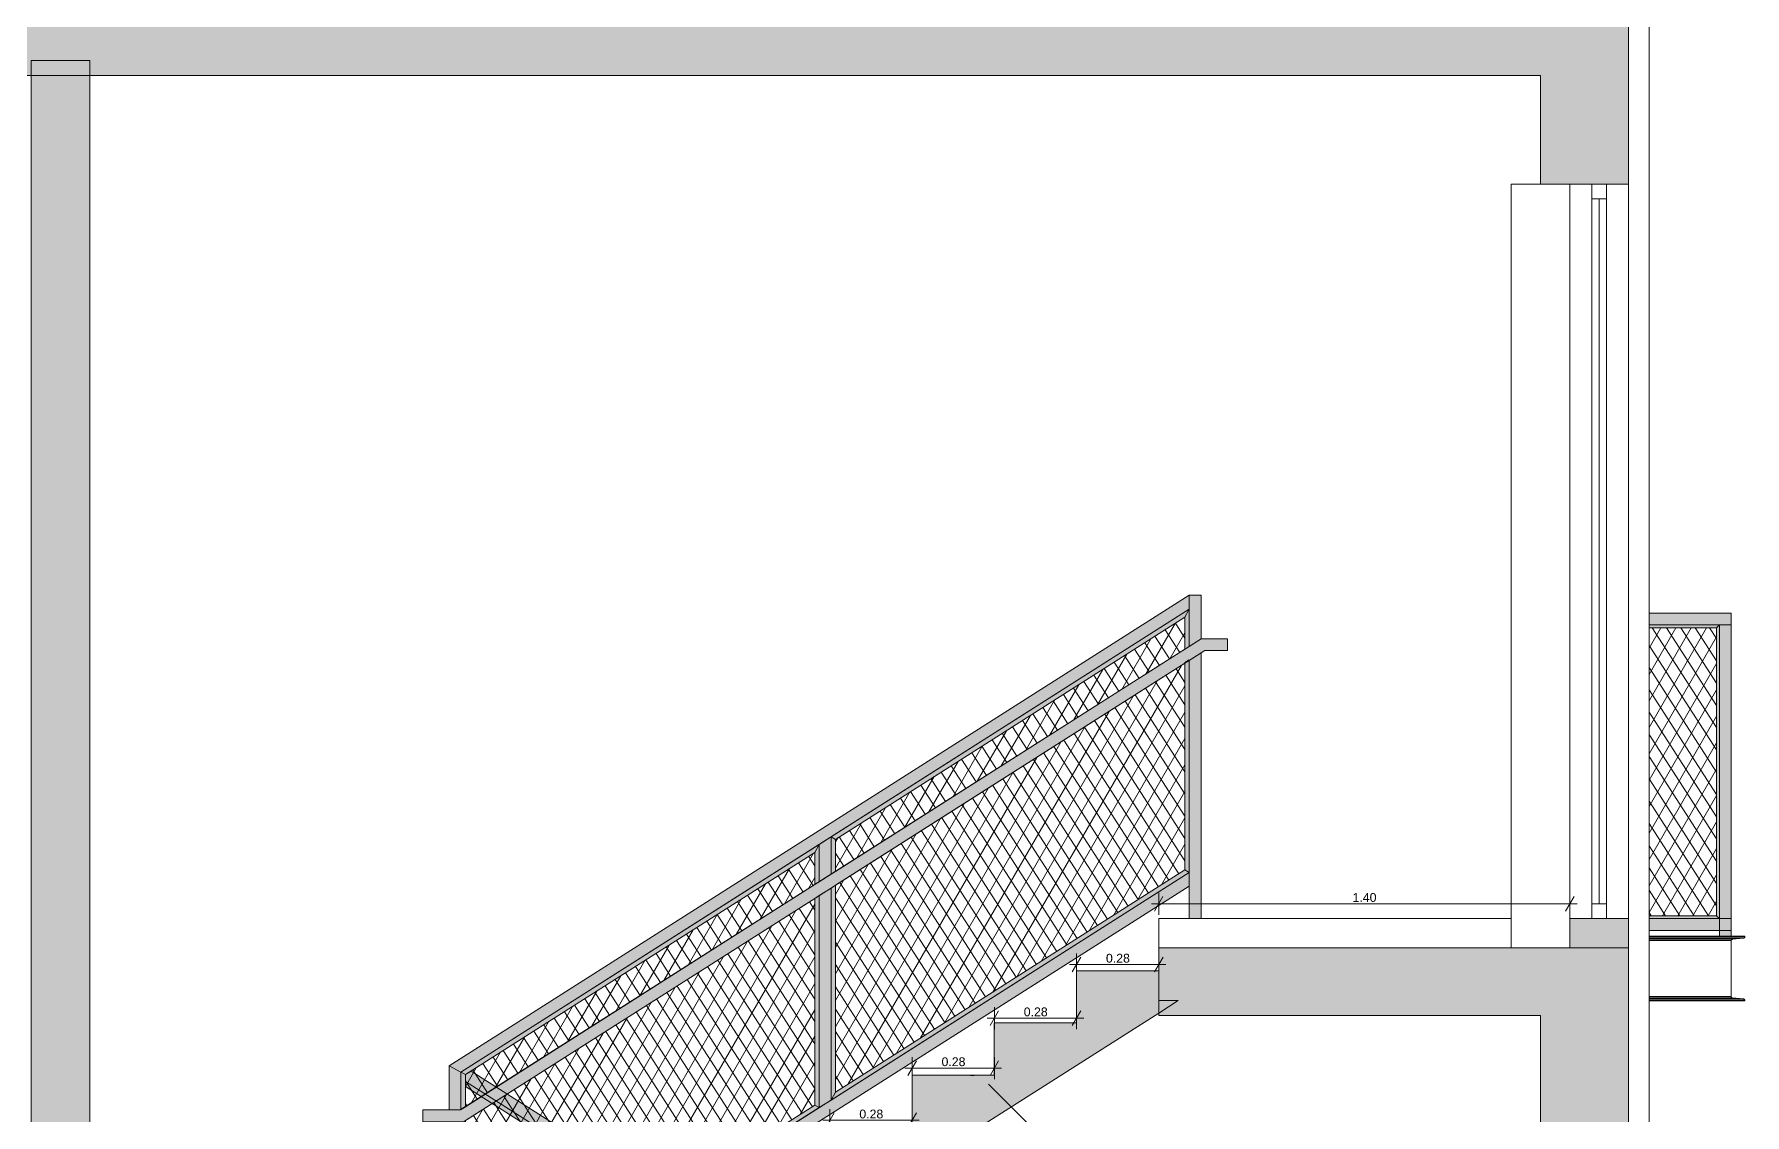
# Model space of a CAD drawing. Header units: millimetres. Extents: x 475616349 to 476941521, y 4620115302 to 4621446928.
# Drawn here: x 476694278 to 476700104, y 4620578802 to 4620582480 of the extents above; entities that cross this region are included whole.
import ezdxf

# ---------------------------------------------------------------- set-up
doc = ezdxf.new("R2010")
doc.units = ezdxf.units.MM
doc.header["$MEASUREMENT"] = 0
for name, color, linetype, lineweight in [('2D Drafting - General_Pen_No__250_Pen_No__7', 7, 'Continuous', 0), ('2D Drafting - General_Pen_No__250_Pen_No__7_Pen_No__250', 7, 'Continuous', 0), ('2D Drafting - General_Pen_No__250_Pen_No__7_Pen_No__7', 7, 'Continuous', 0), ('gegmebi_Pen_No__7_Pen_No__250', 7, 'Continuous', 0), ('gegmebi_Pen_No__7_Pen_No__7', 7, 'Continuous', 0), ('gegmebi_Pen_No__7_Pen_No__7_Pen_No__5', 5, 'Continuous', 0), ('kar-panjara_Pen_No__7_Pen_No__250', 7, 'Continuous', 0), ('New_2D Drafting - General_Pen_No__1', 1, 'Continuous', 0), ('New_2D Drafting - General_Pen_No__250_Pen_No__250', 7, 'Continuous', 0), ('New_2D Drafting - General_Pen_No__30_Pen_No__9_Pen_No__9_Pen_No__255', 255, 'Continuous', 0), ('New_2D Drafting - General_Pen_No__30_Pen_No__9_Pen_No__9_Pen_No__7', 7, 'Continuous', 0), ('New_2D Drafting - General_Pen_No__4', 7, 'Continuous', 0), ('New_2D Drafting - General_Pen_No__7', 7, 'Continuous', 0), ('New_Doors_Pen_No__7_Pen_No__7_Pen_No__5', 5, 'Continuous', 0), ('New_reg_nak_Pen_No__7', 7, 'Continuous', 0), ('Structural - Bearing_Pen_No__7', 7, 'Continuous', 0), ('zoma_Pen_No__142', 142, 'Continuous', 0)]:
    doc.layers.add(name, color=color, linetype=linetype, lineweight=lineweight)
doc.layers.add('zoma', color=7, linetype='Continuous')
doc.styles.add('GENERATED_STYLE_2', font='arial.ttf')
doc.dimstyles.new('GENERATED_STYLE__7', dxfattribs={"dimtxt": 30.000001, "dimasz": 38, "dimexe": 0.18, "dimexo": 3, "dimgap": 0.09, "dimtad": 1, "dimtih": 1, "dimtoh": 1, "dimlfac": 0.001, "dimzin": 0, "dimdsep": 46, "dimtxsty": 'GENERATED_STYLE_2', "dimblk": 'ARROWHEAD_2', "dimblk1": 'ARROWHEAD_2', "dimblk2": 'ARROWHEAD_2', "dimcen": 0.09, "dimclrd": 142, "dimclre": 142, "dimclrt": 142, "dimadec": 0, "dimazin": 0, "dimtfac": 1, "dimtdec": 4, "dimtmove": 0, "dimatfit": 3, "dimfxl": 1, "dimtolj": 1, "dimtzin": 0, "dimarcsym": 0})
pattern_1 = [(60, (476577134.07, 4620325125.74), (-38.971143, 22.5), []), (122.833095, (476577134.07, 4620325125.74), (36.8060797, 18.75), [])]

# ---------------------------------------------------------------- blocks, each defined once
blk = doc.blocks.new('*D361', base_point=(476577134.1, 4620325125.7))
at = {"layer": 'zoma_Pen_No__142', "color": 142, "linetype": 'Continuous', "lineweight": 0, "transparency": 16777216}
for p, q in [((476697002.4, 4620578808.1), (476696973.5, 4620578758.1)), ((476696988, 4620578745.6), (476696988, 4620578820.6)), ((476697253.5, 4620578758.1), (476697282.4, 4620578808.1)), ((476697268, 4620578745.6), (476697268, 4620578820.6)), ((476696963.5, 4620578783.1), (476696988, 4620578783.1)), ((476696988, 4620578783.1), (476697268, 4620578783.1)), ((476697268, 4620578783.1), (476697292.4, 4620578783.1))]:
    blk.add_line(p, q, dxfattribs=at)
at = {"layer": 'zoma_Pen_No__142', "color": 142, "lineweight": 0, "transparency": 16777216, "insert": (476697088, 4620578789.1), "char_height": 30, "attachment_point": 7, "style": 'GENERATED_STYLE_2'}
blk.add_mtext('\\A1;{\\pql;\\fArial CYR|b0|i0|c204|p34;0.28}', dxfattribs=at)
blk = doc.blocks.new('ARROWHEAD_2')
at = {"color": 0, "linetype": 'Continuous', "lineweight": 0}
for p, q in [((0, 0), (-1, 0)), ((-0.38, -0.66), (0.38, 0.66))]:
    blk.add_line(p, q, dxfattribs=at)
blk = doc.blocks.new('*D362', base_point=(476577134.1, 4620325125.7))
at = {"layer": 'zoma_Pen_No__142', "color": 142, "linetype": 'Continuous', "lineweight": 0, "transparency": 16777216}
for p, q in [((476697282.4, 4620578986.1), (476697253.5, 4620578936.1)), ((476697268, 4620578923.6), (476697268, 4620578998.6)), ((476697533.5, 4620578936.1), (476697562.4, 4620578986.1)), ((476697548, 4620578923.6), (476697548, 4620578998.6)), ((476697243.5, 4620578961.1), (476697268, 4620578961.1)), ((476697268, 4620578961.1), (476697548, 4620578961.1)), ((476697548, 4620578961.1), (476697572.4, 4620578961.1))]:
    blk.add_line(p, q, dxfattribs=at)
at = {"layer": 'zoma_Pen_No__142', "color": 142, "lineweight": 0, "transparency": 16777216, "insert": (476697368, 4620578967.1), "char_height": 30, "attachment_point": 7, "style": 'GENERATED_STYLE_2'}
blk.add_mtext('\\A1;{\\pql;\\fArial CYR|b0|i0|c204|p34;0.28}', dxfattribs=at)
blk = doc.blocks.new('*D363', base_point=(476577134.1, 4620325125.7))
at = {"layer": 'zoma_Pen_No__142', "color": 142, "linetype": 'Continuous', "lineweight": 0, "transparency": 16777216}
for p, q in [((476697562.4, 4620579155.8), (476697533.5, 4620579105.8)), ((476697548, 4620579093.3), (476697548, 4620579168.3)), ((476697813.5, 4620579105.8), (476697842.4, 4620579155.8)), ((476697828, 4620579093.3), (476697828, 4620579168.3)), ((476697523.5, 4620579130.8), (476697548, 4620579130.8)), ((476697548, 4620579130.8), (476697828, 4620579130.8)), ((476697828, 4620579130.8), (476697852.4, 4620579130.8))]:
    blk.add_line(p, q, dxfattribs=at)
at = {"layer": 'zoma_Pen_No__142', "color": 142, "lineweight": 0, "transparency": 16777216, "insert": (476697648, 4620579136.8), "char_height": 30, "attachment_point": 7, "style": 'GENERATED_STYLE_2'}
blk.add_mtext('\\A1;{\\pql;\\fArial CYR|b0|i0|c204|p34;0.28}', dxfattribs=at)
blk = doc.blocks.new('*D364', base_point=(476577134.1, 4620325125.7))
at = {"layer": 'zoma_Pen_No__142', "color": 142, "linetype": 'Continuous', "lineweight": 0, "transparency": 16777216}
for p, q in [((476697842.4, 4620579338.5), (476697813.5, 4620579288.5)), ((476697828, 4620579276), (476697828, 4620579351)), ((476698093.5, 4620579288.5), (476698122.4, 4620579338.5)), ((476698108, 4620579276), (476698108, 4620579351)), ((476697803.5, 4620579313.5), (476697828, 4620579313.5)), ((476697828, 4620579313.5), (476698108, 4620579313.5)), ((476698108, 4620579313.5), (476698132.4, 4620579313.5))]:
    blk.add_line(p, q, dxfattribs=at)
at = {"layer": 'zoma_Pen_No__142', "color": 142, "lineweight": 0, "transparency": 16777216, "insert": (476697928, 4620579319.5), "char_height": 30, "attachment_point": 7, "style": 'GENERATED_STYLE_2'}
blk.add_mtext('\\A1;{\\pql;\\fArial CYR|b0|i0|c204|p34;0.28}', dxfattribs=at)
blk = doc.blocks.new('*D368', base_point=(476577134.1, 4620325125.7))
at = {"layer": 'zoma_Pen_No__142', "color": 142, "linetype": 'Continuous', "lineweight": 0, "transparency": 16777216}
for p, q in [((476698107.7, 4620579482.9), (476698107.7, 4620579557.9)), ((476699507.9, 4620579482.9), (476699507.9, 4620579557.9)), ((476698083.3, 4620579520.4), (476698107.7, 4620579520.4)), ((476698122.2, 4620579545.4), (476698093.3, 4620579495.4)), ((476698107.7, 4620579520.4), (476699507.9, 4620579520.4)), ((476699493.5, 4620579495.4), (476699522.3, 4620579545.4)), ((476699507.9, 4620579520.4), (476699532.4, 4620579520.4))]:
    blk.add_line(p, q, dxfattribs=at)
at = {"layer": 'zoma_Pen_No__142', "color": 142, "lineweight": 0, "transparency": 16777216, "insert": (476698767.9, 4620579526.4), "char_height": 30, "attachment_point": 7, "style": 'GENERATED_STYLE_2'}
blk.add_mtext('\\A1;{\\pql;\\fArial CYR|b0|i0|c204|p34;1.40}', dxfattribs=at)

msp = doc.modelspace()

# ---------------------------------------------------------------- hatches: boundary and pattern name
at = {"layer": '2D Drafting - General_Pen_No__250_Pen_No__7', "linetype": 'Continuous', "lineweight": 0}
for points in [[(476680808.131, 4620582609.628), (476682007.752, 4620582609.629), (476682007.752, 4620583070.007), (476682207.756, 4620583070.007), (476682207.756, 4620582570.439), (476699507.914, 4620582570.439), (476699507.914, 4620583070.007), (476699707.914, 4620583070.007), (476699707.914, 4620582570.439), (476699707.914, 4620582390.432), (476699707.752, 4620582390.432), (476699707.752, 4620581970.439), (476699407.752, 4620581970.439), (476699407.752, 4620582340.345), (476692758.168, 4620582340.345), (476692457.752, 4620582340.345), (476682307.752, 4620582340.345), (476682307.752, 4620581970.438), (476682007.752, 4620581970.438), (476682007.752, 4620582390.432), (476680808.131, 4620582390.432)], [(476698107.752, 4620579140.346), (476698107.752, 4620579370.439), (476699507.914, 4620579370.439), (476699507.914, 4620579470.469), (476699707.914, 4620579470.469), (476699707.914, 4620579370.439), (476699707.68, 4620579370.439), (476699707.68, 4620579190.432), (476699707.68, 4620578770.439), (476699407.68, 4620578770.439), (476699407.68, 4620579140.346)]]:
    msp.add_hatch(color=7, dxfattribs=at).paths.add_polyline_path(points)
at = {"layer": '2D Drafting - General_Pen_No__250_Pen_No__7_Pen_No__7', "linetype": 'Continuous', "lineweight": 0}
msp.add_hatch(color=7, dxfattribs=at).paths.add_polyline_path([(476694267.72, 4620582390.432), (476694267.72, 4620567220.299), (476694467.72, 4620567220.299), (476694467.72, 4620582390.432)])
at = {"layer": 'New_2D Drafting - General_Pen_No__1', "linetype": 'Continuous', "lineweight": 0}
for points in [[(476698211.958, 4620580570.437), (476695690.841, 4620578968.441), (476695731.324, 4620578946.772), (476698211.958, 4620580523.045)], [(476698252.444, 4620580422.011), (476698252.444, 4620580570.438), (476698211.958, 4620580570.437), (476698211.958, 4620580420.848), (476698211.958, 4620580396.285)], [(476698211.962, 4620580523.047), (476696991.796, 4620579747.794), (476697006.864, 4620579739.594), (476698196.978, 4620580495.9)], [(476698196.978, 4620580495.9), (476698196.98, 4620580386.767), (476698211.962, 4620580396.285), (476698211.962, 4620580523.047)], [(476695600.841, 4620578818.441), (476695600.841, 4620578777.993), (476695739.78, 4620578777.993), (476698264.287, 4620580382.144), (476698342.444, 4620580382.144), (476698342.444, 4620580422.011), (476698252.444, 4620580422.011), (476695728.851, 4620578818.441)], [(476698211.958, 4620579470.469), (476698252.444, 4620579470.472), (476698252.444, 4620580374.739), (476698211.958, 4620580348.892), (476698211.958, 4620579675.079), (476698211.958, 4620579582.381)], [(476698211.961, 4620580350.335), (476698196.962, 4620580341.763), (476698196.976, 4620579635.431), (476698211.958, 4620579627.179)], [(476696991.867, 4620579621), (476696991.864, 4620579747.759), (476696951.382, 4620579722.035), (476696951.385, 4620579595.277)], [(476697006.864, 4620579739.594), (476696991.864, 4620579747.759), (476696991.867, 4620579621), (476697006.867, 4620579630.532)], [(476696951.349, 4620579722.087), (476695731.324, 4620578946.773), (476695746.274, 4620578938.513), (476696936.383, 4620579694.816)], [(476696951.382, 4620579722.035), (476696936.383, 4620579694.816), (476696936.385, 4620579585.746), (476696951.385, 4620579595.277)], [(476698211.958, 4620579627.179), (476695731.325, 4620578050.907), (476695731.325, 4620578003.515), (476698211.958, 4620579579.786)], [(476697006.882, 4620578879.203), (476698196.976, 4620579635.431), (476698211.958, 4620579627.179), (476696991.882, 4620578851.905)], [(476696951.386, 4620579547.885), (476696936.386, 4620579538.354), (476696936.4, 4620578834.416), (476696951.401, 4620578826.181)], [(476696991.868, 4620579573.609), (476696951.386, 4620579547.885), (476696951.401, 4620578826.181), (476696991.882, 4620578851.905)], [(476697006.868, 4620579583.14), (476696991.868, 4620579573.609), (476696991.882, 4620578851.905), (476697006.882, 4620578879.203)], [(476695690.841, 4620578968.441), (476695690.841, 4620578818.441), (476695730.676, 4620578818.441), (476695731.327, 4620578818.812), (476695731.324, 4620578946.772)], [(476695746.274, 4620578938.513), (476695731.325, 4620578946.772), (476695731.327, 4620578818.812), (476695746.276, 4620578827.355)], [(476695746.274, 4620578915.516), (476698194.888, 4620577359.59), (476698211.958, 4620577370.437), (476698252.432, 4620577370.418), (476695765.469, 4620578950.712), (476695746.274, 4620578938.513)], [(476696951.445, 4620578149.791), (476696936.377, 4620578141.592), (476695746.275, 4620578897.891), (476695746.274, 4620578915.516)], [(476696936.4, 4620578834.416), (476695746.284, 4620578078.185), (476695731.325, 4620578050.907), (476696951.401, 4620578826.181)]]:
    msp.add_hatch(color=1, dxfattribs=at).paths.add_polyline_path(points)
h = msp.add_hatch(dxfattribs=at)
h.set_pattern_fill('BATT_INSULATION', color=1, style=0, pattern_type=2)
h.set_pattern_definition(pattern_1)
h.paths.add_polyline_path([(476698196.98, 4620580386.767), (476698196.978, 4620580495.9), (476697006.864, 4620579739.594), (476697006.867, 4620579630.532)])
h = msp.add_hatch(dxfattribs=at)
h.set_pattern_fill('BATT_INSULATION', color=1, style=0, pattern_type=2)
h.set_pattern_definition(pattern_1)
h.paths.add_polyline_path([(476697006.882, 4620578879.203), (476698196.976, 4620579635.431), (476698196.962, 4620580339.363), (476697006.868, 4620579583.14)])
h = msp.add_hatch(dxfattribs=at)
h.set_pattern_fill('BATT_INSULATION', color=1, style=0, pattern_type=2)
h.set_pattern_definition(pattern_1)
h.paths.add_polyline_path([(476696936.385, 4620579585.746), (476696936.383, 4620579694.816), (476695746.274, 4620578938.513), (476695746.276, 4620578829.513)])
h = msp.add_hatch(dxfattribs=at)
h.set_pattern_fill('BATT_INSULATION', color=1, style=0, pattern_type=2)
h.set_pattern_definition(pattern_1)
h.paths.add_polyline_path([(476696936.4, 4620578834.416), (476696936.386, 4620579538.354), (476695746.277, 4620578782.121), (476695746.284, 4620578078.185)])
at = {"layer": 'New_2D Drafting - General_Pen_No__250_Pen_No__250', "linetype": 'Continuous', "lineweight": 0}
msp.add_hatch(color=7, dxfattribs=at).paths.add_polyline_path([(476696147.681, 4620578046.441), (476695867.752, 4620578046.441), (476695867.967, 4620577724.813), (476697267.755, 4620578614.359), (476697513.362, 4620578770.439), (476698107.752, 4620579148.166), (476698174.262, 4620579190.432), (476698107.752, 4620579190.432), (476698107.681, 4620579190.432), (476698107.681, 4620579292.439), (476697827.681, 4620579292.439), (476697827.681, 4620579114.439), (476697547.681, 4620579114.439), (476697547.681, 4620578936.44), (476697484.898, 4620578936.44, -0.08199413), (476697460.464, 4620578936.44), (476697267.755, 4620578936.44), (476697267.755, 4620578770.439), (476697267.686, 4620578770.439), (476697267.681, 4620578758.439), (476696987.681, 4620578758.439), (476696987.681, 4620578580.44), (476696707.681, 4620578580.44), (476696707.681, 4620578402.44), (476696427.681, 4620578402.44), (476696427.681, 4620578224.441), (476696147.681, 4620578224.441)])
at = {"layer": 'New_2D Drafting - General_Pen_No__30_Pen_No__9_Pen_No__9_Pen_No__255', "linetype": 'Continuous', "lineweight": 0}
for points in [[(476700057.518, 4620580509.631), (476699777.851, 4620580509.631), (476699777.851, 4620580469.631), (476700057.518, 4620580469.631)], [(476700007.511, 4620580459.631), (476699777.851, 4620580459.631), (476699777.851, 4620580469.631), (476700017.511, 4620580469.631)], [(476700007.511, 4620579479.63), (476700017.511, 4620579469.63), (476700017.511, 4620580469.631), (476700007.511, 4620580459.631)], [(476700057.518, 4620579409.63), (476700017.511, 4620579409.63), (476700017.511, 4620580469.631), (476700057.518, 4620580469.631)], [(476700017.88, 4620579469.63), (476699777.851, 4620579469.63), (476699777.851, 4620579479.63), (476700007.88, 4620579479.63)], [(476700057.518, 4620579469.63), (476699777.851, 4620579469.63), (476699777.851, 4620579429.63), (476700057.518, 4620579429.63)]]:
    msp.add_hatch(color=255, dxfattribs=at).paths.add_polyline_path(points)
at = {"layer": 'New_2D Drafting - General_Pen_No__7', "linetype": 'Continuous', "lineweight": 0}
h = msp.add_hatch(dxfattribs=at)
h.set_pattern_fill('BATT_INSULATION', style=0, pattern_type=2)
h.set_pattern_definition(pattern_1)
h.paths.add_polyline_path([(476699777.851, 4620579479.63), (476700007.511, 4620579479.63), (476700007.511, 4620580459.631), (476699777.851, 4620580459.631)])

# ---------------------------------------------------------------- linework, layer by layer
at = {"layer": '2D Drafting - General_Pen_No__250_Pen_No__7', "color": 7, "linetype": 'Continuous', "lineweight": 0, "flags": 128}
for points in [[(476680808.131, 4620582609.628), (476682007.752, 4620582609.629), (476682007.752, 4620583070.007), (476682207.756, 4620583070.007), (476682207.756, 4620582570.439), (476699507.914, 4620582570.439), (476699507.914, 4620583070.007), (476699707.914, 4620583070.007), (476699707.914, 4620582570.439), (476699707.914, 4620582390.432), (476699707.752, 4620582390.432), (476699707.752, 4620581970.439), (476699407.752, 4620581970.439), (476699407.752, 4620582340.345), (476692758.168, 4620582340.345), (476692457.752, 4620582340.345), (476682307.752, 4620582340.345), (476682307.752, 4620581970.438), (476682007.752, 4620581970.438), (476682007.752, 4620582390.432), (476680808.131, 4620582390.432)], [(476698107.752, 4620579140.346), (476698107.752, 4620579370.439), (476699507.914, 4620579370.439), (476699507.914, 4620579470.469), (476699707.914, 4620579470.469), (476699707.914, 4620579370.439), (476699707.68, 4620579370.439), (476699707.68, 4620579190.432), (476699707.68, 4620578770.439), (476699407.68, 4620578770.439), (476699407.68, 4620579140.346)]]:
    msp.add_lwpolyline(points, close=True, dxfattribs=at)
at = {"layer": '2D Drafting - General_Pen_No__250_Pen_No__7_Pen_No__250', "color": 7, "linetype": 'Continuous', "lineweight": 0, "flags": 128}
msp.add_lwpolyline([(476694267.72, 4620582390.432), (476694267.72, 4620567220.299), (476694467.72, 4620567220.299), (476694467.72, 4620582390.432)], close=True, dxfattribs=at)
at = {"layer": 'gegmebi_Pen_No__7_Pen_No__250', "color": 7, "linetype": 'Continuous', "lineweight": 0, "flags": 128}
for points in [[(476699582.914, 4620581970.468), (476699632.914, 4620581970.468), (476699632.914, 4620579470.469), (476699582.914, 4620579470.469)], [(476699582.914, 4620581920.468), (476699632.914, 4620581920.468), (476699632.914, 4620581970.468), (476699582.914, 4620581970.468)], [(476699582.914, 4620579470.469), (476699632.914, 4620579470.469), (476699632.914, 4620579520.307), (476699582.914, 4620579520.307)], [(476698107.699, 4620579370.439), (476699307.752, 4620579370.439), (476699307.752, 4620579470.439), (476698107.699, 4620579470.439)]]:
    msp.add_lwpolyline(points, close=True, dxfattribs=at)
at = {"layer": 'gegmebi_Pen_No__7_Pen_No__7', "color": 7, "linetype": 'Continuous', "lineweight": 0}
msp.add_line((476699607.914, 4620581920.468), (476699607.914, 4620579520.307), dxfattribs=at)
at = {"layer": 'gegmebi_Pen_No__7_Pen_No__7_Pen_No__5', "color": 5, "linetype": 'Continuous', "lineweight": 0, "flags": 128}
msp.add_lwpolyline([(476697527.636, 4620578906.596), (476698360.484, 4620578073.748), (476697267.956, 4620576981.22)], dxfattribs=at)
at = {"layer": 'kar-panjara_Pen_No__7_Pen_No__250', "color": 7, "linetype": 'Continuous', "lineweight": 0, "flags": 128}
for points in [[(476699307.752, 4620581970.438), (476699307.752, 4620579370.439), (476699707.752, 4620579370.439), (476699707.752, 4620581970.438)], [(476699707.914, 4620581970.468), (476699507.914, 4620581970.468), (476699507.914, 4620579470.469), (476699707.914, 4620579470.469)]]:
    msp.add_lwpolyline(points, close=True, dxfattribs=at)
at = {"layer": 'New_2D Drafting - General_Pen_No__250_Pen_No__250', "color": 7, "linetype": 'Continuous', "lineweight": 0, "flags": 128}
msp.add_lwpolyline([(476697513.362, 4620578770.439), (476698107.752, 4620579148.166), (476698174.262, 4620579190.432), (476698107.752, 4620579190.432), (476698107.681, 4620579190.432), (476698107.681, 4620579292.439), (476697827.681, 4620579292.439), (476697827.681, 4620579114.439), (476697547.681, 4620579114.439), (476697547.681, 4620578936.44), (476697484.898, 4620578936.44, -0.08199413), (476697460.464, 4620578936.44), (476697267.755, 4620578936.44), (476697267.755, 4620578770.439)], format="xyb", dxfattribs=at)
at = {"layer": 'New_2D Drafting - General_Pen_No__30_Pen_No__9_Pen_No__9_Pen_No__7', "color": 7, "linetype": 'Continuous', "lineweight": 0, "flags": 128}
for points in [[(476700057.518, 4620580509.631), (476699777.851, 4620580509.631), (476699777.851, 4620580469.631), (476700057.518, 4620580469.631)], [(476700007.511, 4620580459.631), (476699777.851, 4620580459.631), (476699777.851, 4620580469.631), (476700017.511, 4620580469.631)], [(476700007.511, 4620579479.63), (476700017.511, 4620579469.63), (476700017.511, 4620580469.631), (476700007.511, 4620580459.631)], [(476700057.518, 4620579409.63), (476700017.511, 4620579409.63), (476700017.511, 4620580469.631), (476700057.518, 4620580469.631)], [(476700017.88, 4620579469.63), (476699777.851, 4620579469.63), (476699777.851, 4620579479.63), (476700007.88, 4620579479.63)], [(476700057.518, 4620579469.63), (476699777.851, 4620579469.63), (476699777.851, 4620579429.63), (476700057.518, 4620579429.63)]]:
    msp.add_lwpolyline(points, close=True, dxfattribs=at)
at = {"layer": 'New_2D Drafting - General_Pen_No__4', "color": 7, "linetype": 'Continuous', "lineweight": 0, "flags": 128}
for points in [[(476698211.958, 4620580570.437), (476695690.841, 4620578968.441), (476695731.324, 4620578946.772), (476698211.958, 4620580523.045)], [(476698252.444, 4620580422.011), (476698252.444, 4620580570.438), (476698211.958, 4620580570.437), (476698211.958, 4620580420.848), (476698211.958, 4620580396.285)], [(476698211.962, 4620580523.047), (476696991.796, 4620579747.794), (476697006.864, 4620579739.594), (476698196.978, 4620580495.9)], [(476698196.98, 4620580386.767), (476698196.978, 4620580495.9), (476697006.864, 4620579739.594), (476697006.867, 4620579630.532)], [(476698196.978, 4620580495.9), (476698196.98, 4620580386.767), (476698211.962, 4620580396.285), (476698211.962, 4620580523.047)], [(476695600.841, 4620578818.441), (476695600.841, 4620578777.993), (476695739.78, 4620578777.993), (476698264.287, 4620580382.144), (476698342.444, 4620580382.144), (476698342.444, 4620580422.011), (476698252.444, 4620580422.011), (476695728.851, 4620578818.441)], [(476699777.851, 4620579479.63), (476700007.511, 4620579479.63), (476700007.511, 4620580459.631), (476699777.851, 4620580459.631)], [(476698211.958, 4620579470.469), (476698252.444, 4620579470.472), (476698252.444, 4620580374.739), (476698211.958, 4620580348.892), (476698211.958, 4620579675.079), (476698211.958, 4620579582.381)], [(476697006.882, 4620578879.203), (476698196.976, 4620579635.431), (476698196.962, 4620580339.363), (476697006.868, 4620579583.14)], [(476698211.961, 4620580350.335), (476698196.962, 4620580341.763), (476698196.976, 4620579635.431), (476698211.958, 4620579627.179)], [(476696991.867, 4620579621), (476696991.864, 4620579747.759), (476696951.382, 4620579722.035), (476696951.385, 4620579595.277)], [(476697006.864, 4620579739.594), (476696991.864, 4620579747.759), (476696991.867, 4620579621), (476697006.867, 4620579630.532)], [(476696951.349, 4620579722.087), (476695731.324, 4620578946.773), (476695746.274, 4620578938.513), (476696936.383, 4620579694.816)], [(476696936.385, 4620579585.746), (476696936.383, 4620579694.816), (476695746.274, 4620578938.513), (476695746.276, 4620578829.513)], [(476696951.382, 4620579722.035), (476696936.383, 4620579694.816), (476696936.385, 4620579585.746), (476696951.385, 4620579595.277)], [(476698211.958, 4620579627.179), (476695731.325, 4620578050.907), (476695731.325, 4620578003.515), (476698211.958, 4620579579.786)], [(476697006.882, 4620578879.203), (476698196.976, 4620579635.431), (476698211.958, 4620579627.179), (476696991.882, 4620578851.905)], [(476696951.386, 4620579547.885), (476696936.386, 4620579538.354), (476696936.4, 4620578834.416), (476696951.401, 4620578826.181)], [(476696991.868, 4620579573.609), (476696951.386, 4620579547.885), (476696951.401, 4620578826.181), (476696991.882, 4620578851.905)], [(476697006.868, 4620579583.14), (476696991.868, 4620579573.609), (476696991.882, 4620578851.905), (476697006.882, 4620578879.203)], [(476696936.4, 4620578834.416), (476696936.386, 4620579538.354), (476695746.277, 4620578782.121), (476695746.284, 4620578078.185)], [(476695690.841, 4620578968.441), (476695690.841, 4620578818.441), (476695730.676, 4620578818.441), (476695731.327, 4620578818.812), (476695731.324, 4620578946.772)], [(476695746.274, 4620578938.513), (476695731.325, 4620578946.772), (476695731.327, 4620578818.812), (476695746.276, 4620578827.355)], [(476695746.274, 4620578915.516), (476698194.888, 4620577359.59), (476698211.958, 4620577370.437), (476698252.432, 4620577370.418), (476695765.469, 4620578950.712), (476695746.274, 4620578938.513)], [(476696951.445, 4620578149.791), (476696936.377, 4620578141.592), (476695746.275, 4620578897.891), (476695746.274, 4620578915.516)], [(476696936.4, 4620578834.416), (476695746.284, 4620578078.185), (476695731.325, 4620578050.907), (476696951.401, 4620578826.181)]]:
    msp.add_lwpolyline(points, close=True, dxfattribs=at)
at = {"layer": 'New_Doors_Pen_No__7_Pen_No__7_Pen_No__5', "color": 5, "linetype": 'Continuous', "lineweight": 0, "flags": 128}
msp.add_lwpolyline([(476695867.752, 4620577868.441), (476695867.752, 4620578046.441), (476696147.681, 4620578046.441), (476696147.681, 4620578224.441), (476696427.681, 4620578224.441), (476696427.681, 4620578402.44), (476696707.681, 4620578402.44), (476696707.681, 4620578580.44), (476696987.681, 4620578580.44), (476696987.681, 4620578758.439), (476697267.681, 4620578758.439), (476697267.755, 4620578936.44), (476697547.681, 4620578936.44), (476697547.681, 4620579114.439), (476697827.681, 4620579114.439), (476697827.681, 4620579292.439), (476698107.681, 4620579292.439), (476698107.717, 4620579450.469)], dxfattribs=at)
at = {"layer": 'New_reg_nak_Pen_No__7', "color": 7, "linetype": 'Continuous', "lineweight": 0, "flags": 128}
msp.add_lwpolyline([(476699707.563, 4620583070.007), (476699777.914, 4620583070.005), (476699777.59, 4620569871.17), (476699707.663, 4620569871.172)], dxfattribs=at)
at = {"layer": 'Structural - Bearing_Pen_No__7', "color": 7, "linetype": 'Continuous', "lineweight": 0}
for p, q in [((476699777.824, 4620579409.637), (476700103.844, 4620579409.637)), ((476699777.824, 4620579407.142), (476700103.844, 4620579407.142)), ((476699777.824, 4620579403.187), (476700099.381, 4620579403.187)), ((476699777.824, 4620579399.197), (476700061.98, 4620579399.197)), ((476699777.824, 4620579395.242), (476700057.518, 4620579395.242)), ((476700057.518, 4620579395.242), (476700057.917, 4620579396.773)), ((476700057.518, 4620579204.032), (476700057.518, 4620579395.242)), ((476700057.917, 4620579396.773), (476700059.055, 4620579398.071)), ((476700059.055, 4620579398.071), (476700060.758, 4620579398.938)), ((476700060.758, 4620579398.938), (476700061.98, 4620579399.197)), ((476700061.98, 4620579399.197), (476700099.381, 4620579403.187)), ((476700099.381, 4620579403.187), (476700100.603, 4620579403.447)), ((476700100.603, 4620579403.447), (476700102.306, 4620579404.314)), ((476700102.306, 4620579404.314), (476700103.444, 4620579405.612)), ((476700103.444, 4620579405.612), (476700103.844, 4620579407.142)), ((476700103.844, 4620579407.142), (476700103.844, 4620579409.637)), ((476699777.819, 4620579204.032), (476700057.518, 4620579204.032)), ((476699777.819, 4620579200.077), (476700061.98, 4620579200.077)), ((476700057.918, 4620579202.502), (476700057.518, 4620579204.032)), ((476700059.055, 4620579201.204), (476700057.918, 4620579202.502)), ((476700060.758, 4620579200.337), (476700059.055, 4620579201.204)), ((476700061.98, 4620579200.077), (476700060.758, 4620579200.337)), ((476700099.381, 4620579196.087), (476700061.98, 4620579200.077)), ((476699777.819, 4620579196.087), (476700099.381, 4620579196.087)), ((476699777.819, 4620579192.132), (476700103.844, 4620579192.132)), ((476699777.819, 4620579189.637), (476700103.844, 4620579189.637)), ((476700100.603, 4620579195.828), (476700099.381, 4620579196.087)), ((476700102.306, 4620579194.961), (476700100.603, 4620579195.828)), ((476700103.444, 4620579193.663), (476700102.306, 4620579194.961)), ((476700103.844, 4620579192.132), (476700103.444, 4620579193.663)), ((476700103.844, 4620579189.637), (476700103.844, 4620579192.132))]:
    msp.add_line(p, q, dxfattribs=at)

# ---------------------------------------------------------------- dimensions: what is measured, and where the dimension line sits
at = {"layer": 'zoma', "color": 142, "linetype": 'Continuous', "lineweight": 0}
for base, p1, p2, picture, middle in [((476699507.914, 4620579520.374), (476698107.721, 4620573070.439), (476699507.914, 4620579520.374), '*D368', (476698806.874, 4620579541.374)), ((476698107.956, 4620579313.516), (476697827.956, 4620579290.067), (476698107.956, 4620579290.067), '*D364', (476697967.012, 4620579334.516)), ((476697827.956, 4620579130.838), (476697547.956, 4620579106.833), (476697827.956, 4620579106.833), '*D363', (476697687.012, 4620579151.838)), ((476697547.956, 4620578961.098), (476697267.956, 4620578935.283), (476697547.956, 4620578935.283), '*D362', (476697407.012, 4620578982.098)), ((476697267.956, 4620578783.079), (476696987.956, 4620578761.73), (476697267.956, 4620578761.73), '*D361', (476697127.012, 4620578804.079))]:
    dim = msp.add_linear_dim(base=base, p1=p1, p2=p2, dimstyle='GENERATED_STYLE__7', dxfattribs=at)
    dim.commit()
    dim.dimension.update_dxf_attribs({"geometry": picture, "text_midpoint": middle, "dimtype": 160})

doc.saveas('drawing.dxf')
